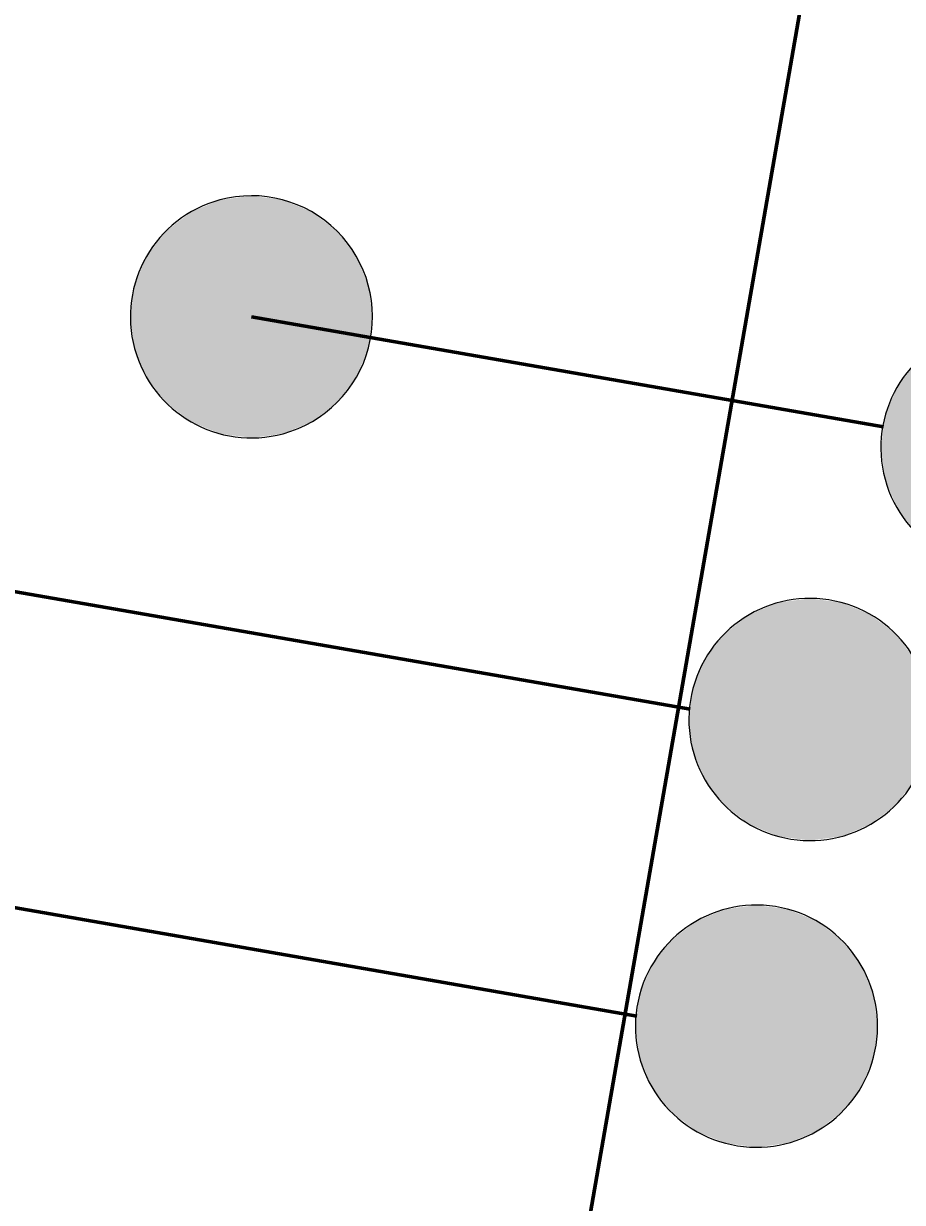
# Model space of a CAD drawing. Header units: metres. Extents: x 0 to 21, y 3 to 546.
# Drawn here: x 1.9284 to 2.0554, y 543.0014 to 543.1718 of the extents above; entities that cross this region are included whole.
import ezdxf

# ---------------------------------------------------------------- set-up
doc = ezdxf.new("R2010")
doc.units = ezdxf.units.M
doc.layers.get('Defpoints').update_dxf_attribs({"color": 41})
for name, color, linetype, lineweight in [('A-ANNO-DIMS', 7, 'Continuous', 9), ('A-DETL', 7, 'Continuous', 13), ('A-DETL-GENF', 7, 'Continuous', 9)]:
    doc.layers.add(name, color=color, linetype=linetype, lineweight=lineweight)
doc.styles.add('Arial Narrow_2', font='ARIALN.TTF', dxfattribs={"height": 0.0625})
doc.dimstyles.new('Dimension_Angle_T___º__', dxfattribs={"dimscale": 0.3048, "dimtxt": 0.063964, "dimasz": 0.205052, "dimexe": 0.19685, "dimexo": 0.131234, "dimgap": 0.164042, "dimtad": 1, "dimdec": 3, "dimlfac": 1000, "dimrnd": 0.001, "dimzin": 0, "dimdsep": 46, "dimtxsty": 'Arial Narrow_2', "dimsah": 1, "dimcen": 0.09, "dimadec": 0, "dimazin": 0, "dimtfac": 1, "dimtdec": 4, "dimtix": 1, "dimtmove": 0, "dimatfit": 3, "dimfxl": 1, "dimtvp": 1, "dimtolj": 1, "dimtzin": 0, "dimlwd": 18, "dimlwe": 18, "dimarcsym": 2})

# ---------------------------------------------------------------- blocks, each defined once
blk = doc.blocks.new('B_Det_Reinf_Bar Section_2D - Reo Dot_Scale 25_Cog End-V1-DRG-2873136 - DETAIL A')
at = {"layer": 'A-DETL-GENF'}
blk.add_hatch(color=256, dxfattribs=at).paths.add_polyline_path([(-1134.35476, 542.75324), (-1134.35023, 542.75384), (-1134.34595, 542.75564), (-1134.34239, 542.75837), (-1134.33961, 542.762), (-1134.33787, 542.76622), (-1134.33728, 542.77075), (-1134.33788, 542.77528), (-1134.33963, 542.7795), (-1134.34241, 542.78312), (-1134.34604, 542.7859), (-1134.35026, 542.78765), (-1134.35479, 542.78824), (-1134.35932, 542.78764), (-1134.36354, 542.78589), (-1134.36716, 542.7831), (-1134.36994, 542.77947), (-1134.37168, 542.77525), (-1134.37228, 542.77072), (-1134.37168, 542.76619), (-1134.36992, 542.76197), (-1134.36714, 542.75835), (-1134.36351, 542.75557), (-1134.35929, 542.75383)])
for start, end in [(315.0533, 135.0533), (135.0533, 315.0533)]:
    blk.add_arc((-1134.35478, 542.77074), 0.0175, start, end, dxfattribs=at)
blk = doc.blocks.new('B_Det_Reinf_Bar Section_2D - Reo Dot_Scale 25_Cog End-2355448-DRG-2873136 - DETAIL A')
at = {"layer": 'A-DETL-GENF'}
blk.add_hatch(color=256, dxfattribs=at).paths.add_polyline_path([(-1135.76997, 543.05368), (-1135.76544, 543.05429), (-1135.76122, 543.05604), (-1135.7576, 543.05883), (-1135.75483, 543.06246), (-1135.75309, 543.06669), (-1135.7525, 543.07122), (-1135.75311, 543.07575), (-1135.75487, 543.07996), (-1135.75766, 543.08358), (-1135.76129, 543.08636), (-1135.76551, 543.0881), (-1135.77004, 543.08868), (-1135.77457, 543.08808), (-1135.77879, 543.08632), (-1135.7824, 543.08353), (-1135.78518, 543.0799), (-1135.78692, 543.07568), (-1135.7875, 543.07115), (-1135.7869, 543.06662), (-1135.78514, 543.0624), (-1135.78235, 543.05878), (-1135.77872, 543.05601), (-1135.7745, 543.05427)])
for start, end in [(75.1169, 255.1169), (255.1169, 75.1169)]:
    blk.add_arc((-1135.77, 543.07118), 0.0175, start, end, dxfattribs=at)
blk = doc.blocks.new('DIMBLOCK1-DRG-2873136 - DETAIL A')
at = {"layer": 'A-ANNO-DIMS', "color": 0, "lineweight": 18, "transparency": 16777216}
for p, q in [((1.98982, 545.01628), (1.98982, 544.87628)), ((3.02176, 544.55912), (3.10786, 544.7287))]:
    blk.add_line(p, q, dxfattribs=at)
blk.add_arc((1.98982, 542.52669), 2.40958, 64.56751, 88.51385, dxfattribs=at)
at = {"layer": 'A-ANNO-DIMS', "color": 0, "transparency": 16777216}
for points in [[(2.05218, 544.92505), (2.05245, 544.94588), (1.98982, 544.93628)], [(3.0292, 544.71212), (3.02001, 544.69342), (3.0807, 544.6752)]]:
    blk.add_solid(points, dxfattribs=at)
at = {"layer": 'Defpoints', "color": 0, "transparency": 16777216}
for p in [(1.98982, 545.05628), (2.73225, 544.81905), (3.00365, 544.52346), (1.98982, 542.52669)]:
    blk.add_point(p, dxfattribs=at)
at = {"layer": 'A-ANNO-DIMS', "color": 0, "lineweight": 18, "transparency": 16777216, "insert": (2.57097, 544.95494), "char_height": 0.0625, "width": 0.1900658, "attachment_point": 5, "rotation": 346.5407, "style": 'Arial Narrow_2'}
blk.add_mtext('\\A1;1000\u200d', dxfattribs=at)

msp = doc.modelspace()

# ---------------------------------------------------------------- linework, layer by layer
at = {"layer": 'A-DETL', "lineweight": 50}
for p, q in [((1.8588372, 542.1302341), (2.2124131, 544.1596763)), ((2.0527134, 543.1134564), (1.9613475, 543.1293745)), ((1.7272175, 543.1244875), (2.0247565, 543.0726493)), ((1.7194938, 543.0801553), (2.0170328, 543.0283171))]:
    msp.add_line(p, q, dxfattribs=at)
at = {"layer": 'A-DETL'}
msp.add_arc((1.9896576, 542.4212986), 2.2511211, 352.5709954, 90, dxfattribs=at)
at = {"layer": 'A-DETL', "color": 252, "lineweight": 50, "true_color": 0x888888}
for radius, start, end in [(1.724863, 350.4355107, 90.6226054), (1.514863, 348.5570677, 90.6149269)]:
    msp.add_arc((2.0082174, 542.4268027), radius, start, end, dxfattribs=at)

# ---------------------------------------------------------------- block references
at = {"layer": 'A-DETL-GENF'}
for p, rotation in [((715.0716152, -492.6479074), 330.1169450199735), ((715.1800908, -492.6668063), 330.1169450199737)]:
    msp.add_blockref('B_Det_Reinf_Bar Section_2D - Reo Dot_Scale 25_Cog End-V1-DRG-2873136 - DETAIL A', p, dxfattribs=dict(at, rotation=rotation))
for p in [(1137.812066, 0), (1137.8043423, -0.0443322)]:
    msp.add_blockref('B_Det_Reinf_Bar Section_2D - Reo Dot_Scale 25_Cog End-2355448-DRG-2873136 - DETAIL A', p, dxfattribs=at)

# ---------------------------------------------------------------- dimensions: what is measured, and where the dimension line sits
at = {"layer": 'A-ANNO-DIMS', "lineweight": 18}
dim = msp.add_angular_dim_3p(base=(2.7322531, 544.8190458), center=(1.9898211, 542.5266949), p1=(3.0036538, 544.523455), p2=(1.9898195, 545.0562754), text='1000\u200d', dimstyle='Dimension_Angle_T___º__', override={"dimpost": '<>', "dimfxl": 1.14532}, dxfattribs=at)
dim.commit()
dim.dimension.update_dxf_attribs({"geometry": 'DIMBLOCK1-DRG-2873136 - DETAIL A', "text_midpoint": (2.5709684, 544.9549412)})

doc.saveas('drawing.dxf')
